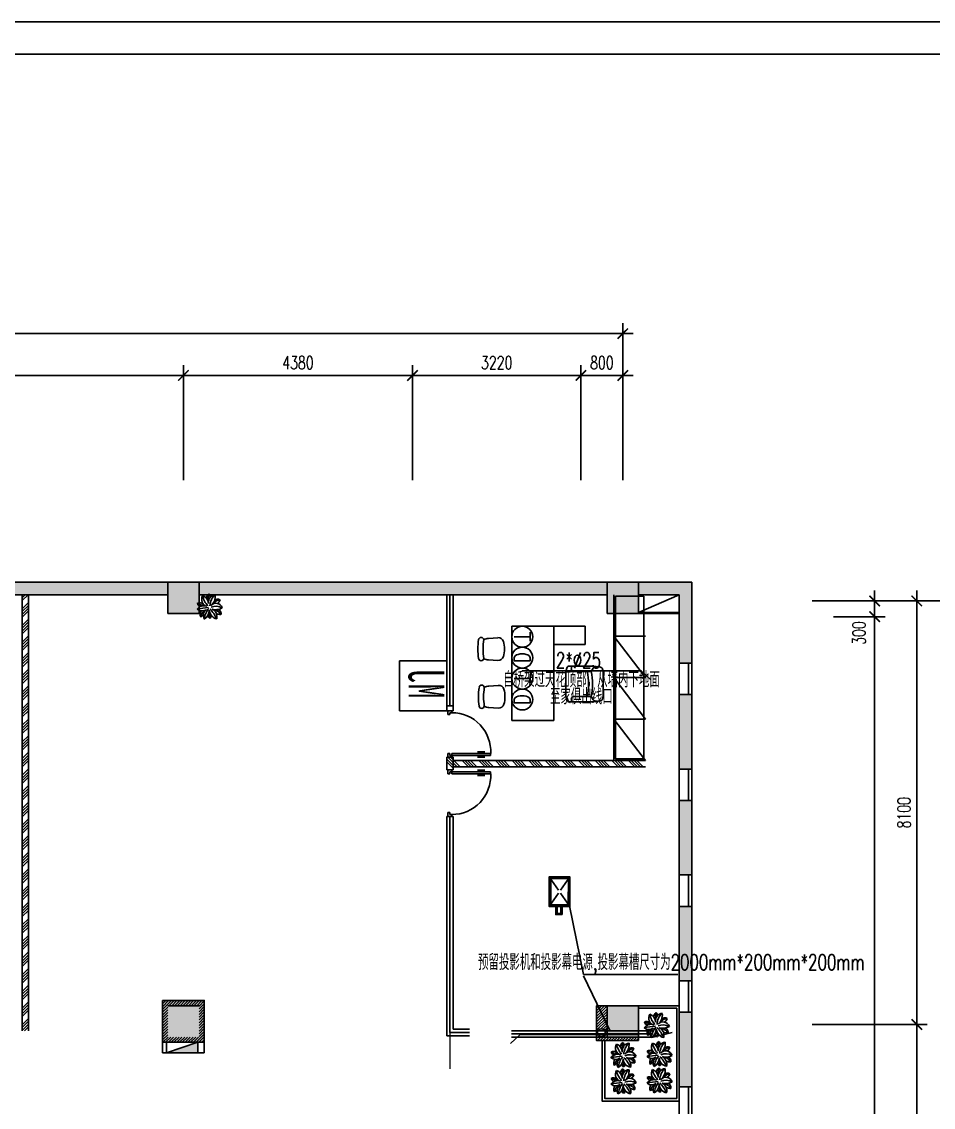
# Model space of a CAD drawing. Extents: x 243000 to 1039751, y -184758 to -16773.
# Drawn here: x 851212 to 868637, y -69731 to -48970 of the extents above; entities that cross this region are included whole.
import ezdxf
from ezdxf.enums import TextEntityAlignment as Align

# ---------------------------------------------------------------- set-up
doc = ezdxf.new("R2010")
doc.units = 0
doc.header["$LTSCALE"] = 1000
doc.header["$MEASUREMENT"] = 0
doc.layers.get('0').update_dxf_attribs({"linetype": 'CONTINUOUS'})
for name, color, linetype in [('_PAS CABLE TRAY', 7, 'CONTINUOUS'), ('PDS', 1, 'CONTINUOUS'), ('WALL', 7, 'CONTINUOUS'), ('Z-TEXT', 7, 'CONTINUOUS'), ('会议', 7, 'CONTINUOUS'), ('图框', 7, 'CONTINUOUS'), ('家具', 2, 'CONTINUOUS'), ('植物', 250, 'CONTINUOUS'), ('消火栓', 1, 'CONTINUOUS'), ('玻璃线', 5, 'CONTINUOUS'), ('轴线标注', 1, 'CONTINUOUS'), ('门', 3, 'CONTINUOUS'), ('隔断', 5, 'CONTINUOUS')]:
    doc.layers.add(name, color=color, linetype=linetype)
doc.styles.add('DIM_FONT', font='romans.shx', dxfattribs={"width": 0.7, "height": 250, "bigfont": 'hztxt.shx'})
doc.styles.add('ROMANS', font='romans.shx', dxfattribs={"width": 0.7, "bigfont": 'hzdxf.shx'})
doc.styles.get("Standard").update_dxf_attribs({"font": '', "width": 0.6})
doc.styles.add('样式 1', font='txt.shx', dxfattribs={"height": 3, "bigfont": 'gbcbig.shx'})
doc.styles.get('Standard').set_extended_font_data('SimSun')
pattern_1 = [(45, (504728.568, 22557.45), (-26.5165043, 26.5165043), [])]

# ---------------------------------------------------------------- blocks, each defined once
blk = doc.blocks.new('_fzh')
at = {"layer": 'WALL'}
blk.add_hatch(color=7, dxfattribs=at).paths.add_polyline_path([(0.5, 0.5), (-0.5, 0.5), (-0.5, -0.5), (0.5, -0.5)])
at = {"layer": 'WALL', "color": 7}
blk.add_lwpolyline([(-0.5, -0.5), (0.5, -0.5), (0.5, 0.5), (-0.5, 0.5)], close=True, dxfattribs=at)
blk = doc.blocks.new('4234252')
at = {"layer": '植物', "color": 250}
for centre, major_axis, start_param, end_param in [((240941, -95570), (0, 111), 0.524495, 1.44463), ((241174, -95583), (0, 333), 1.236152, 1.684397), ((241015, -95642), (0, 153), 0.043698, 1.674423), ((240841, -95531), (0, 80.5), 4.636915, 5.505824), ((241158, -95713), (0, 278), 0.639486, 1.52962), ((240804, -95514), (0, 230), 3.782582, 4.816003), ((240791, -95879), (0, 180), -0.359457, 0.901022), ((240719, -95760), (0, 116), -0.590484, 0.523971), ((240727, -95641), (0, 68.6), 1.837662, 3.28234), ((241967, -90706), (0, 5161), 2.859263, 2.883945), ((240871, -95579), (0, 135), 0.993138, 2.941338), ((241088, -95435), (0, 361), 1.768065, 2.394191), ((240732, -95664), (0, 164), -1.536179, -0.266269), ((241023, -95802), (0, 149), -1.139226, 0.796843), ((241024, -96038), (0, 327), -0.422616, 0.324932), ((241124, -95786), (0, 203), 0.122173, 0.899859), ((241061, -95680), (0, 105), -0.445664, 0.775754), ((240970, -95533), (0, 156), 3.800502, 4.372702), ((240963, -97343), (0, 1610), 0.057769, 0.208197), ((240758, -95601), (0, 197), 2.58517, 3.623046), ((240808, -95861), (0, 100), 0.866574, 2.12611), ((240879, -95940), (0, 167), 0.529927, 1.415675), ((240537, -95587), (0, 392), 3.724097, 3.920593), ((240899, -95887), (0, 130), 0.536111, 2.111388), ((241170, -96028), (0, 420), 0.851058, 1.394467), ((240732, -95789), (0, 181), 3.564494, 4.731128), ((240934, -95878), (0, 69.9), 1.664297, 2.699348), ((241062, -95764), (0, 188), 1.685863, 2.993944), ((240592, -95901), (0, 353), 4.598653, 5.009933), ((240882, -95893), (0, 55.6), 3.671935, 4.903974), ((240434, -96310), (0, 763), -1.079212, -0.769242), ((241023, -95509), (0, 268), 2.842055, 3.671774), ((240901, -95911), (0, 157), 4.459149, 5.917613), ((240962, -95983), (0, 210), -0.986532, -0.211254), ((241049, -95853), (0, 80.1), 4.540681, 6.538815), ((241111, -95627), (0, 240), 2.774119, 3.178977)]:
    blk.add_ellipse(centre, major_axis=major_axis, ratio=0.897571, start_param=start_param, end_param=end_param, dxfattribs=at)
blk = doc.blocks.new('_ArchTick')
at = {"color": 0, "linetype": 'ByBlock', "const_width": 0.15}
blk.add_lwpolyline([(-0.5, -0.5), (0.5, 0.5)], dxfattribs=at)
blk = doc.blocks.new('542422')
at = {"layer": '消火栓'}
blk.add_hatch(color=7, dxfattribs=at).paths.add_polyline_path([(116564, 164856), (115964, 164656), (116564, 164656)])
at = {"layer": '消火栓', "color": 7}
blk.add_line((116564, 164856), (115964, 164656), dxfattribs=at)
blk.add_lwpolyline([(115964, 164856), (115964, 164656), (116564, 164656), (116564, 164856)], close=True, dxfattribs=at)
blk = doc.blocks.new('fasdfa')
at = {"color": 4}
for p, q in [((898917, -115831.9), (927877.7, -115831.9)), ((899892.1, -116075.7), (927634, -116075.7))]:
    blk.add_line(p, q, dxfattribs=at)
blk = doc.blocks.new('M_A23MCU')
for p, q in [((-0.489, 0.782), (-0.489, 0.624)), ((-0.454, 0.081), (-0.454, 0.905)), ((-0.454, 0.905), (-0.413, 0.905)), ((-0.413, 0.905), (-0.413, 0.081)), ((-0.378, 0.782), (-0.378, 0.624)), ((-0.495, -0.002), (-0.495, 0.081)), ((-0.495, 0.081), (-0.454, 0.081)), ((-0.413, 0.081), (-0.454, 0.081)), ((-0.454, 0.081), (-0.454, 0.039)), ((-0.454, 0.039), (-0.413, 0.039)), ((-0.413, 0.039), (-0.413, -0.002)), ((0.412, 0.039), (0.412, -0.002)), ((0.453, 0.039), (0.412, 0.039)), ((0.453, 0.081), (0.453, 0.039)), ((0.494, 0.081), (0.453, 0.081)), ((0.494, -0.002), (0.494, 0.081)), ((-0.413, -0.002), (-0.495, -0.002)), ((-0.495, -0.002), (-0.495, -0.002)), ((0.412, -0.002), (0.494, -0.002)), ((0.494, -0.002), (0.494, -0.002))]:
    blk.add_line(p, q)
blk.add_arc((-0.372, 0.082), 0.825, 359.9283, 92.866)
blk = doc.blocks.new('信息点')
at = {"layer": 'PDS', "color": 1}
blk.add_circle((0, 2), 2, dxfattribs=at)
at = {"layer": 'PDS', "color": 1, "style": '样式 1', "width": 1.00009}
blk.add_attdef('H', text='', height=3, dxfattribs=at).set_placement((-1, 0.48), (1, 0.48), align=Align.FIT)
blk = doc.blocks.new('2d2t')
at = {"layer": 'PDS', "xscale": 100, "yscale": 100, "zscale": 100}
for p, values in [((225680, -82228), {'H': 'D'}), ((226080, -82228), {'H': 'T'})]:
    blk.add_blockref('信息点', p, dxfattribs=at).add_auto_attribs(values)
blk = doc.blocks.new('A$C30F21629')
at = {"layer": '家具', "color": 7}
for p, q in [((353, 2204), (374, 2330)), ((412, 2371), (455, 2382)), ((455, 2382), (938, 2382)), ((980, 2371), (938, 2382)), ((1039, 2204), (1018, 2330)), ((353, 1735), (353, 2204)), ((375, 2224), (365, 2273)), ((455, 2153), (396, 2192)), ((455, 1797), (455, 2153)), ((938, 2153), (996, 2192)), ((938, 2153), (938, 1797)), ((1018, 2224), (1028, 2273)), ((1039, 1735), (1039, 2204)), ((1450, 2038), (1450, 1438)), ((1800, 2038), (1450, 2038)), ((1800, 638), (1800, 2038)), ((392, 1686), (455, 1670)), ((455, 1670), (938, 1670)), ((1001, 1686), (938, 1670)), ((1800, 1438), (0, 1438)), ((0, 1438), (0, 638)), ((1800, 638), (0, 638)), ((235, 377), (248, 199)), ((670, 377), (654, 199)), ((1147, 368), (1160, 190)), ((1582, 368), (1566, 190))]:
    blk.add_line(p, q, dxfattribs=at)
for centre, radius, start, end in [((424, 2322), 50.8, 104.0362, 170.5377), ((968, 2322), 50.8, 9.4623, 75.9638), ((424, 2234), 50.8, 191.3099, 236.3099), ((696, 1020), 1159, 77.982, 102.018), ((696, 943), 1159, 77.982, 102.018), ((968, 2234), 50.8, 303.6901, 348.6901), ((404, 1836), 63.5, 216.8699, 323.1301), ((404, 1735), 50.8, 180, 255.9638), ((988, 1836), 63.5, 216.8699, 323.1301), ((988, 1735), 50.8, 284.0362, 0), ((336, 386), 102, 106.1087, 185), ((453, -17), 521, 73.8913, 106.1087), ((569, 386), 102, 355, 73.8913), ((1248, 377), 102, 106.1087, 185), ((1365, -26), 521, 73.8913, 106.1087), ((1481, 377), 102, 355, 73.8913), ((281, 59), 50.8, 98.4555, 261.5445), ((451, 199), 203, 180, 206.382), ((453, 1315), 1219, 261.5445, 278.4555), ((453, 1215), 1219, 261.5445, 278.4555), ((625, 59), 50.8, 278.4555, 81.5445), ((451, 199), 203, 333.7878, 0), ((1193, 50), 50.8, 98.4555, 261.5445), ((1363, 190), 203, 180, 206.382), ((1365, 1306), 1219, 261.5445, 278.4555), ((1537, 50), 50.8, 278.4555, 81.5445), ((1363, 190), 203, 333.7878, 0), ((1365, 1206), 1219, 261.5445, 278.4555)]:
    blk.add_arc(centre, radius, start, end, dxfattribs=at)
at = {"layer": '轴线标注', "color": 7}
for p in [(-225280, 82863), (-224480, 82863)]:
    blk.add_blockref('2d2t', p, dxfattribs=at)
blk = doc.blocks.new('MJ')
at = {"color": 3}
for p, q in [((289112, -76525), (290067, -76525)), ((289112, -77430), (289112, -76525)), ((290067, -76525), (290067, -77430)), ((290067, -77430), (289112, -77430))]:
    blk.add_line(p, q, dxfattribs=at)
at = {"color": 3, "insert": (289350, -76571), "char_height": 684.3, "width": 2771.37, "attachment_point": 1}
blk.add_mtext('MJ', dxfattribs=at)

msp = doc.modelspace()

# ---------------------------------------------------------------- hatches: boundary and pattern name
at = {"layer": 'WALL'}
for points in [[(854002, -59688), (853972, -59688), (846502, -59688), (846502, -59928), (851342, -59928), (851342, -59928), (851742, -59928), (854002, -59928)], [(862402, -59688), (854602, -59688), (854602, -59928), (862402, -59928)], [(864022, -59688), (863002, -59688), (863002, -59928), (863782, -59928), (863782, -61238), (864022, -61238)], [(854702, -67688), (853902, -67688), (853902, -68488), (854702, -68488)]]:
    msp.add_hatch(color=7, dxfattribs=at).paths.add_polyline_path(points)
h = msp.add_hatch(dxfattribs=at)
h.set_pattern_fill('ANSI34', scale=300, style=0)
h.set_pattern_definition([(45, (504728.57, 22557.45), (-159.09903, 159.09903), []), (45, (504781.6, 22557.45), (-159.09903, 159.09903), []), (45, (504834.63, 22557.45), (-159.09903, 159.09903), []), (45, (504887.67, 22557.45), (-159.09903, 159.09903), [])])
h.paths.add_polyline_path([(851222, -59928), (851342, -59928), (851342, -68266.4), (851222, -68266.4)])
h = msp.add_hatch(color=7, dxfattribs=at)
h.paths.add_polyline_path([(864022, -63263), (863782, -63263), (863782, -61838), (864022, -61838)])
h.paths.add_polyline_path([(864022, -65288), (863782, -65288), (863782, -63863), (864022, -63863)])
h.paths.add_polyline_path([(864022, -67313), (863782, -67313), (863782, -65888), (864022, -65888)])
h.paths.add_polyline_path([(864022, -69338), (863782, -69338), (863782, -68088), (863782, -67913), (864022, -67913)])
h.paths.add_polyline_path([(864022, -71363), (863782, -71363), (863782, -69938), (864022, -69938)])
h.paths.add_polyline_path([(864022, -73388), (863782, -73388), (863782, -71963), (864022, -71963)])
h.paths.add_polyline_path([(864022, -75413), (863782, -75413), (863782, -73988), (864022, -73988)])
h.paths.add_polyline_path([(864022, -77438), (863782, -77438), (863782, -76188), (863782, -76013), (864022, -76013)])
h.paths.add_polyline_path([(864022, -79463), (863782, -79463), (863782, -78038), (864022, -78038)])
h.paths.add_polyline_path([(864022, -81488), (863782, -81488), (863782, -80063), (864022, -80063)])
h.paths.add_polyline_path([(864022, -84113), (863782, -84113), (863782, -83513), (863782, -82088), (864022, -82088), (864022, -83513)])
edge = h.paths.add_edge_path(flags=16)
edge.add_line((863959.8, -83513), (863959.8, -84113))
h = msp.add_hatch(dxfattribs=at)
h.set_pattern_fill('ANSI34', scale=300, style=0)
h.set_pattern_definition([(135, (1209746.5, 22557.45), (159.09903, 159.09903), []), (135, (1209693.48, 22557.45), (159.09903, 159.09903), []), (135, (1209640.45, 22557.45), (159.09903, 159.09903), []), (135, (1209587.41, 22557.45), (159.09903, 159.09903), [])])
h.paths.add_polyline_path([(863133, -63218), (863133, -63098), (859456.9, -63098), (859456.9, -63038), (859336.9, -63038), (859336.9, -63278), (859456.9, -63278), (859456.9, -63218)])
h = msp.add_hatch(dxfattribs=at)
h.set_pattern_fill('ANSI31', scale=300, style=0)
h.set_pattern_definition(pattern_1)
h.paths.add_polyline_path([(854702, -67688), (853902, -67688), (853902, -68488), (854702, -68488)])
h.paths.add_polyline_path([(854602, -67788), (854602, -68388), (854002, -68388), (854002, -67788)], flags=16)
h = msp.add_hatch(dxfattribs=at)
h.set_pattern_fill('ANSI31', scale=300, style=0)
h.set_pattern_definition(pattern_1)
h.paths.add_polyline_path([(862202, -68455.8), (863002, -68455.8), (863002, -68388), (862402, -68388), (862402, -67788), (862202, -67788)])
h.paths.add_polyline_path([(862365.8, -68302.9, -1), (862215.8, -68302.9, -1)], flags=16)

# ---------------------------------------------------------------- linework, layer by layer
at = {"color": 7}
for points in [[(863238, -61554.6), (863055.5, -61382), (860781.5, -61382)], [(860557, -68512.4), (860739.5, -68339.9), (863013.5, -68339.9)]]:
    msp.add_lwpolyline(points, dxfattribs=at)
at = {"layer": '_PAS CABLE TRAY', "color": 6, "const_width": 25}
msp.add_lwpolyline([(859400, -64621.5), (859400, -68999.3)], dxfattribs=at)
at = {"layer": 'WALL', "color": 7}
for p, q in [((853972, -59688), (827202, -59688)), ((864022, -59688), (853972, -59688)), ((864022, -59688), (864022, -61238)), ((854002, -59928), (846502, -59928)), ((851222, -68266.4), (851222, -59928)), ((851342, -68266.4), (851342, -59928)), ((862402, -59928), (854602, -59928)), ((863782, -59928), (863002, -59928)), ((863782, -59928), (863782, -61238)), ((864022, -61238), (863782, -61238)), ((863782, -61838), (863782, -63263)), ((864022, -61838), (863782, -61838)), ((864022, -61838), (864022, -63263)), ((859336.9, -63217.4), (859336.9, -63038)), ((859336.9, -63278), (859336.9, -63038)), ((859456.9, -63038), (859336.9, -63038)), ((859456.9, -63217.4), (859456.9, -63038)), ((859456.9, -63278), (859456.9, -63038)), ((859456.9, -63098), (863133, -63098)), ((859456.9, -63278), (859336.9, -63278)), ((859456.9, -63218), (863133, -63218)), ((864022, -63263), (863782, -63263)), ((864022, -63863), (863782, -63863)), ((863782, -63863), (863782, -65288)), ((864022, -63863), (864022, -65288)), ((864022, -65288), (863782, -65288)), ((863782, -65888), (863782, -67313)), ((864022, -65888), (863782, -65888)), ((864022, -65888), (864022, -67313)), ((864022, -67313), (863782, -67313)), ((854602, -67788), (854002, -67788)), ((863782, -67913), (863782, -68088)), ((864022, -67913), (863782, -67913)), ((863782, -68088), (863782, -69338)), ((864022, -67913), (864022, -69338)), ((853902, -68488), (853902, -68688)), ((854702, -68488), (854702, -68688)), ((854702, -68688), (853902, -68688)), ((864022, -69338), (863782, -69338))]:
    msp.add_line(p, q, dxfattribs=at)
for points in [[(853902, -67688), (854702, -67688), (854702, -68488), (853902, -68488)], [(863002, -68455.8), (862202, -68455.8), (862202, -67788), (863002, -67788)]]:
    msp.add_lwpolyline(points, close=True, dxfattribs=at)
msp.add_circle((862290.8, -68302.9), 75, dxfattribs=at)
at = {"layer": '会议', "color": 6}
for p, q in [((861472.6, -65576.9), (861296.6, -65322.7)), ((861691.3, -65324.4), (861513.1, -65577.1)), ((861472.3, -65634.9), (861294.1, -65887.6)), ((861688.9, -65889.3), (861512.9, -65635.1))]:
    msp.add_line(p, q, dxfattribs=at)
for points in [[(861688.9, -65889.3), (861691.3, -65324.4), (861296.6, -65322.7), (861294.1, -65887.6)], [(861659, -65859.2), (861661.2, -65354.2), (861326.4, -65352.8), (861324.3, -65857.8)], [(861540.2, -66046.5), (861540.9, -65885.7), (861421.8, -65885.1), (861421.1, -66046)], [(861516.7, -66027.6), (861517.3, -65883.1), (861445.1, -65882.8), (861444.5, -66027.3)]]:
    msp.add_lwpolyline(points, close=True, dxfattribs=at)
at = {"layer": '家具', "color": 7}
for p, q in [((862533, -63098), (862533, -59928)), ((863002, -60268), (863782, -59928)), ((863002, -60268), (863782, -60268)), ((863002, -60288), (863782, -60288)), ((863133, -60720.5), (862533, -60720.5)), ((863133, -61513), (862533, -60720.5)), ((863133, -61513), (862533, -61513)), ((863133, -62305.5), (862533, -61513)), ((863133, -62305.5), (862533, -62305.5)), ((863133, -63098), (862533, -62305.5)), ((862305.6, -68813.4), (862305.6, -69610.9))]:
    msp.add_line(p, q, dxfattribs=at)
msp.add_lwpolyline([(863103, -59958), (862563, -59958), (862563, -63068), (863103, -63068)], close=True, dxfattribs=at)
at = {"layer": '玻璃线', "color": 7}
for p, q in [((859336.9, -62147.5), (859336.9, -59928)), ((859396.9, -62055.3), (859396.9, -59928)), ((859456.9, -62147.5), (859456.9, -59928)), ((863782, -61238), (863782, -61838)), ((863959.8, -61238), (863959.8, -61838)), ((864022, -61238), (864022, -61838)), ((859336.9, -62055.3), (859336.9, -62141)), ((859456.9, -62055.3), (859336.9, -62055.3)), ((859456.9, -62055.3), (859456.9, -62141)), ((859456.9, -62147.5), (859336.9, -62147.5)), ((863782, -63263), (863782, -63863)), ((863959.8, -63263), (863959.8, -63863)), ((864022, -63263), (864022, -63863)), ((859336.9, -67088), (859336.9, -64168.6)), ((859456.9, -64168.6), (859336.9, -64168.6)), ((859396.9, -68302.6), (859396.9, -64168.6)), ((859456.9, -67088), (859456.9, -64168.6)), ((863782, -65288), (863782, -65888)), ((863959.8, -65288), (863959.8, -65888)), ((864022, -65288), (864022, -65888)), ((859336.9, -68365.2), (859336.9, -67088)), ((859456.9, -68239.2), (859456.9, -67088)), ((863782, -67313), (863782, -67913)), ((863959.8, -67313), (863959.8, -67913)), ((864022, -67313), (864022, -67913)), ((859773, -68302.6), (859396.9, -68302.6)), ((859773, -68239.2), (859456.9, -68239.2)), ((859773, -68365.2), (859336.9, -68365.2)), ((863284.3, -68325.4), (860573, -68325.4)), ((863782, -69338), (863782, -69938)), ((863959.8, -69338), (863959.8, -69938)), ((864022, -69338), (864022, -69938))]:
    msp.add_line(p, q, dxfattribs=at)
for points in [[(863273.2, -68266.4), (860573, -68266.4)], [(860573, -68388), (863280.2, -68388), (863643.4, -68301.9)]]:
    msp.add_lwpolyline(points, dxfattribs=at)
at = {"layer": '轴线标注', "color": 1}
for p, q in [((862702, -56935.2), (862702, -54735.2)), ((862902, -54935.2), (827002, -54935.2)), ((854302, -57735.2), (854302, -55535.2)), ((854302, -57735.2), (854302, -55535.2)), ((858682, -57735.2), (858682, -55535.2)), ((858682, -57735.2), (858682, -55535.2)), ((861902, -57735.2), (861902, -55535.2)), ((861902, -57735.2), (861902, -55535.2)), ((862702, -57735.2), (862702, -55535.2)), ((854502, -55735.2), (846002, -55735.2)), ((858882, -55735.2), (854102, -55735.2)), ((858482, -55735.2), (862102, -55735.2)), ((862902, -55735.2), (861702, -55735.2)), ((867515.9, -59848), (867515.9, -60548)), ((868322, -59848), (868322, -68348)), ((866322, -60048), (868522, -60048)), ((866727.9, -60048), (867715.9, -60048)), ((867122, -60048), (869322, -60048)), ((867515.9, -60148), (867515.9, -84248)), ((866727.9, -60348), (867715.9, -60348)), ((866727.9, -60348), (867715.9, -60348)), ((868322, -67948), (868322, -76448)), ((866322, -68148), (868522, -68148)), ((866322, -68148), (868522, -68148))]:
    msp.add_line(p, q, dxfattribs=at)
at = {"layer": '轴线标注'}
for p, q in [((861683, -65878.8), (861950.5, -67191.6)), ((861950.5, -67191.6), (863752.9, -67191.6)), ((861950.5, -67214.9), (862462.1, -68272.1))]:
    msp.add_line(p, q, dxfattribs=at)
at = {"layer": '隔断', "color": 7}
for points in [[(862305.6, -67788), (863782, -67788), (863782, -69610.9), (862305.6, -69610.9), (862305.6, -68455.8)], [(863005.6, -67838), (863732, -67838), (863732, -69560.9), (862355.6, -69560.9), (862355.6, -68455.8)]]:
    msp.add_lwpolyline(points, dxfattribs=at)

# ---------------------------------------------------------------- block references
at = {"color": 4, "lineweight": 5, "xscale": 2.547089064726606, "yscale": 2.547089064610191, "zscale": 2.5470890645979}
msp.add_blockref('fasdfa', (-1471167.9, 246064.5), dxfattribs=at)
at = {"layer": 'WALL', "color": 7, "xscale": 600, "yscale": 600, "zscale": 600}
for p in [(854302, -59988), (862702, -59988), (862702, -68088)]:
    msp.add_blockref('_fzh', p, dxfattribs=at)
at = {"layer": 'WALL', "color": 7}
msp.add_blockref('542422', (738013.6, -233344), dxfattribs=at)
at = {"layer": '图框', "color": 5, "xscale": -1, "rotation": 270}
msp.add_blockref('MJ', (935861.8, -351259.5), dxfattribs=at)
at = {"layer": '家具', "color": 7, "xscale": -1, "rotation": 270}
msp.add_blockref('A$C30F21629', (859945.3, -62331.7), dxfattribs=at)
at = {"layer": '植物', "color": 7}
for p in [(613901.6, 35561.4), (622447.6, 27555.3), (621812.1, 26983.6), (622500.8, 27002.6), (621812.1, 26478.1), (622500.8, 26497.1)]:
    msp.add_blockref('4234252', p, dxfattribs=at)
at = {"layer": '轴线标注', "color": 1, "xscale": 200, "yscale": 200, "zscale": 200}
for p in [(862702, -54935.2), (854302, -55735.2), (861902, -55735.2)]:
    msp.add_blockref('_ArchTick', p, dxfattribs=at)
at = {"layer": '轴线标注', "color": 1, "yscale": 200, "zscale": 200}
for p, xscale, rotation in [((854302, -55735.2), 200.0000000000058, 179.9999861801728), ((858682, -55735.2), 200.0000000000058, 359.9999861801728), ((858682, -55735.2), 200, 180), ((861902, -55735.2), 200.0000000000058, 179.9999861801728), ((862702, -55735.2), 200.0000000000058, 359.9999861801728), ((867515.9, -60048), 200, 90), ((868322, -60048), 200, 90), ((867515.9, -60348), 200, 270), ((867515.9, -60348), 200, 90), ((868322, -68148), 200, 270), ((868322, -68148), 200, 90)]:
    msp.add_blockref('_ArchTick', p, dxfattribs=dict(at, xscale=xscale, rotation=rotation))
at = {"layer": '门', "color": 7, "yscale": -900, "zscale": 900, "rotation": 90}
for p, xscale in [((859361.3, -62592.2), 900), ((859361.3, -63723.8), -900)]:
    msp.add_blockref('M_A23MCU', p, dxfattribs=dict(at, xscale=xscale))

# ---------------------------------------------------------------- texts
at = {"layer": 'Z-TEXT', "color": 3, "style": 'ROMANS', "width": 0.7}
for s, p in [('2*%%C25', (861854.1, -61331.2)), ('自桥架过天花顶部，从墙内下地面', (861912.9, -61700.8)), ('至家俱出线口', (861909.6, -62024.9)), ('预留投影机和投影幕电源,投影幕槽尺寸为2000mm*200mm*200mm', (863629.7, -67105.7))]:
    msp.add_text(s, height=300, dxfattribs=at).set_placement(p, align=Align.CENTER)
at = {"layer": '轴线标注', "color": 1, "char_height": 250, "attachment_point": 5, "style": 'DIM_FONT'}
for s, insert, rotation in [('\\A1;4380', (856492, -55490.2), 359.99999), ('\\A1;800', (862302, -55490.2), 359.99999), ('\\A1;8100', (868077, -64098), 90)]:
    msp.add_mtext(s, dxfattribs=dict(at, insert=insert, rotation=rotation))
at = {"layer": '轴线标注', "color": 1, "insert": (860292, -55490.2), "char_height": 250, "attachment_point": 5, "style": 'DIM_FONT'}
msp.add_mtext('\\A1;3220', dxfattribs=at)
at = {"layer": '轴线标注', "color": 2, "insert": (867215.9, -60661.3), "char_height": 250, "attachment_point": 5, "rotation": 90, "style": 'DIM_FONT'}
msp.add_mtext('\\A1;300', dxfattribs=at)

doc.saveas('drawing.dxf')
